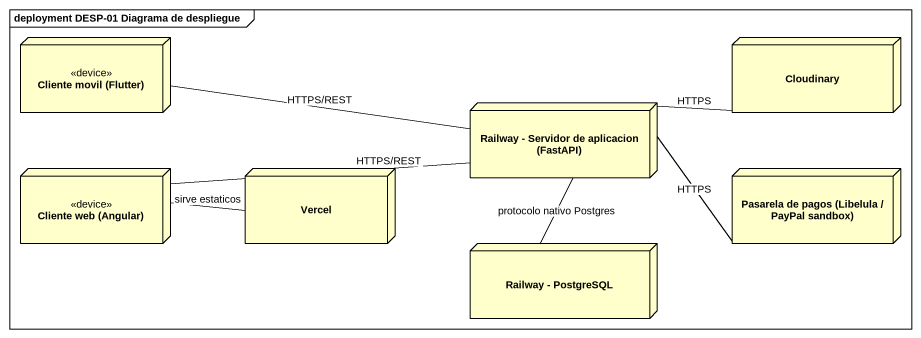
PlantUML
@startuml
mainframe deployment DESP-01 Diagrama de despliegue
node "Cliente movil (Flutter)" as Cliente_movil_Flutter <<device>>
node Cloudinary
node "Railway - Servidor de aplicacion (FastAPI)" as Railway_Servidor_de
node "Cliente web (Angular)" as Cliente_web_Angular <<device>>
node Vercel
node "Pasarela de pagos (Libelula / PayPal sandbox)" as Pasarela_de_pagos_Libelula
node "Railway - PostgreSQL" as Railway_PostgreSQL
Cliente_movil_Flutter -right- Railway_Servidor_de : HTTPS/REST
Railway_Servidor_de -right- Cloudinary : HTTPS
Railway_Servidor_de -right- Pasarela_de_pagos_Libelula : HTTPS
Railway_Servidor_de -- Railway_PostgreSQL : protocolo nativo Postgres
Cliente_web_Angular -right- Railway_Servidor_de : HTTPS/REST
Cliente_web_Angular -right- Vercel : sirve estaticos
@enduml
